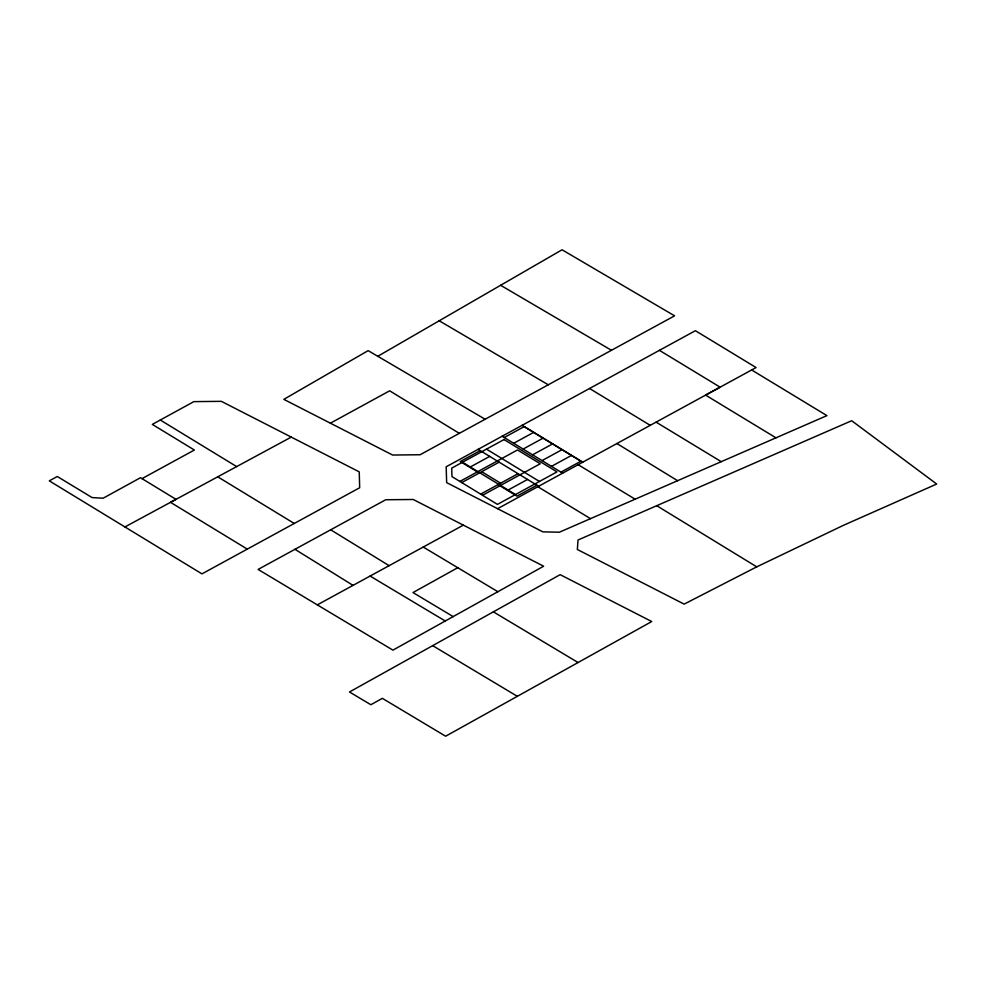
<?xml version="1.0" encoding="UTF-8"?>
<svg xmlns="http://www.w3.org/2000/svg" width="986" height="986" viewBox="0 0 986 986"><rect width="100%" height="100%" fill="white"/><g stroke="black" fill="none" stroke-linecap="round" stroke-linejoin="round"><path stroke-width="1.48" d="M377.798 356.291L562.057 249.778L674.584 315.828L420.122 454.743L392.613 455.039L283.832 399.355L368.148 350.634L485.137 419.247M445.241 621.007L392.933 650.144L258.11 569.427L385.736 499.742L413.233 499.495L543.643 566.223L445.241 621.007L370.083 576.046M432.681 645.645L560.147 574.665L651.746 621.537L445.635 736.222L382.346 698.334L370.872 704.731L349.475 691.987L432.681 645.645L517.305 696.301M457.775 567.702L412.998 592.561L453.166 616.607M247.301 549.128L170.516 502.33L176.013 499.36L140.493 477.717L103.111 498.226L92.092 497.573L57.287 476.485L49.3 480.86L201.945 573.877L359.668 487.75L359.249 471.875L221.357 401.339L193.848 401.635L152.312 424.399L194.365 450.023L141.996 478.641M330.384 423.191L389.667 390.813L459.303 433.347M480.256 450.614L460.277 461.534L479.171 473.07M504.228 437.525L524.219 426.605L580.914 461.214L560.935 472.134M469.73 467.302L489.709 456.382M513.681 443.293L533.66 432.373M459.858 481.439L517.49 449.961L540.242 463.765L482.536 495.28M461.744 482.585L499.162 462.151M523.135 449.061L543.113 438.141M532.588 454.829L552.567 443.91M480.65 494.122L518.057 473.687M542.029 460.598L562.02 449.678M507.531 490.375L527.51 479.455M551.482 466.366L571.461 455.446M317.307 604.874L463.346 525.144M536.963 485.223L516.972 496.143L498.078 484.607M497.585 508.69L756.077 367.544L695.389 330.704L446.177 466.785L446.646 482.635L542.879 531.861L559.37 532.218L826.921 415.624L751.64 369.96M124.926 526.943L291.264 437.106M756.743 566.851L684.148 604.122L577.34 549.485L578.043 539.995L851.682 420.726L936.7 484.04L843.474 525.304L756.743 566.851L656.725 505.695M500.641 285.287L611.456 350.289M439.214 320.783L548.278 384.786M423.228 547.045L497.868 591.711M493.382 611.85L578.006 662.493M659.437 350.338L720.137 387.178L705.582 395.115L775.982 437.833M656.072 422.131L721.271 461.67M589.554 388.496L650.23 425.323M522.099 425.323L582.8 462.163M578.153 464.689L635.132 499.199M537.814 486.714L590.491 518.661M502.12 436.231L562.636 473.169M486.492 449.135L539.453 481.464M478.136 449.333L538.652 486.258M481.723 471.678L500.629 483.214M462.52 462.237L515.468 494.553M160.287 420.024L236.665 466.6M217.733 476.817L294.259 523.467M616.891 443.527L677.604 480.7M330.68 529.802L389.125 565.668M294.974 549.301L353.025 585.376M504.031 439.559L451.724 468.128L451.97 476.62L497.462 504.388L556.979 471.887L504.031 439.559"/></g></svg>
